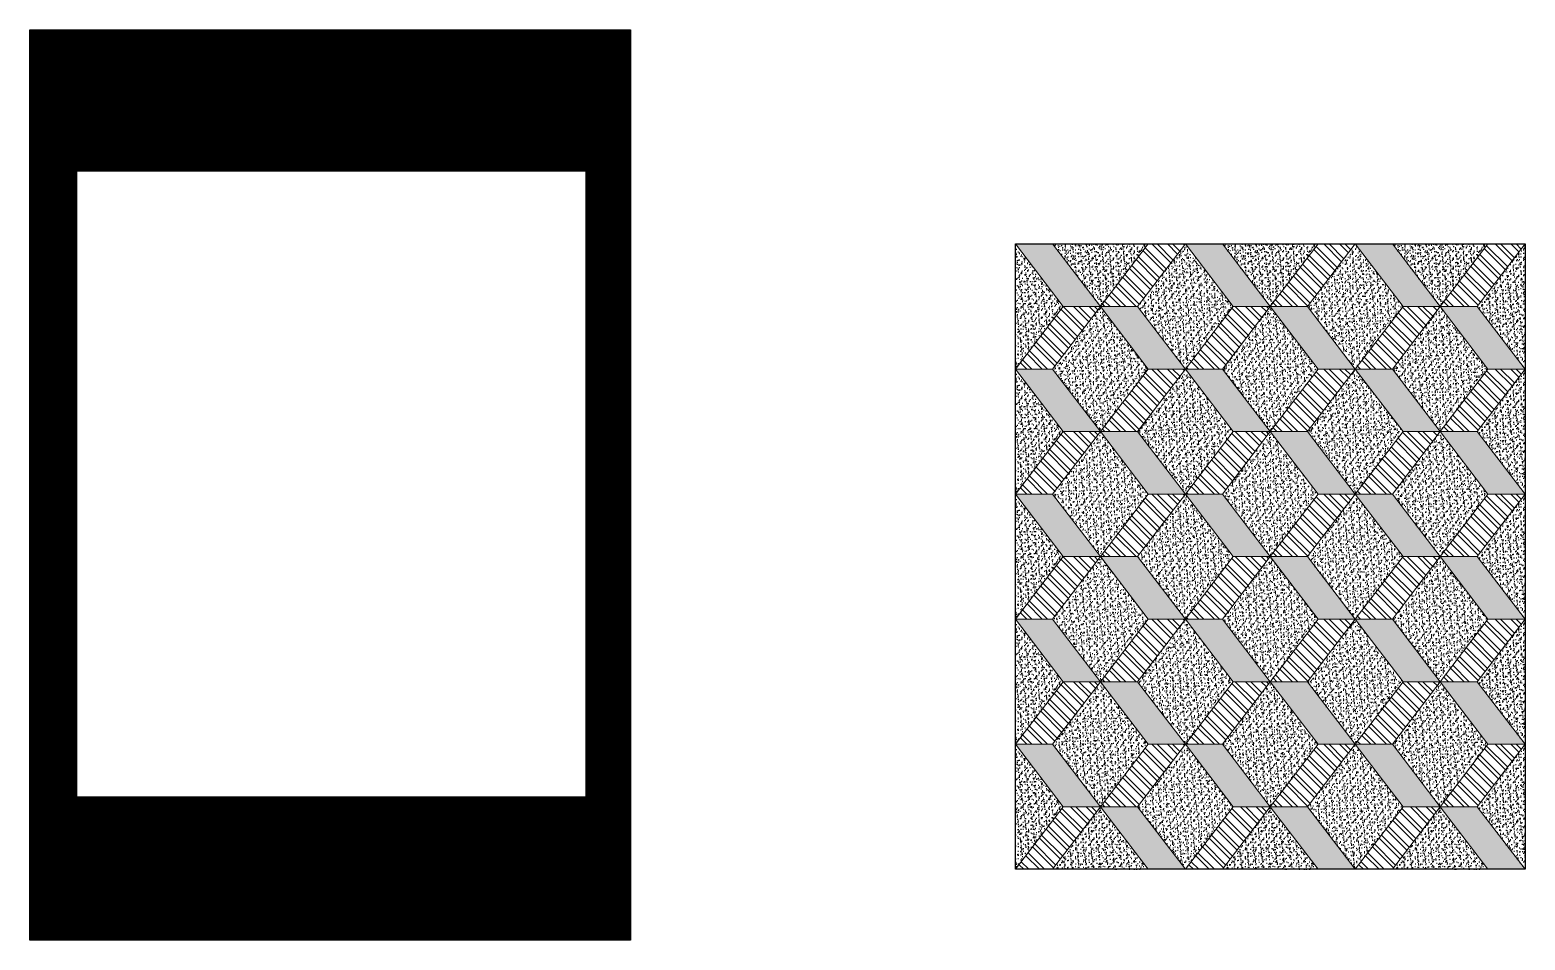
# Model space of a CAD drawing. Header units: inches. Extents: x -109431 to 29005, y -34715 to -1756.
# Drawn here: x -55301 to -54895.4, y -17450 to -17203 of the extents above; entities that cross this region are included whole.
import ezdxf

# ---------------------------------------------------------------- set-up
doc = ezdxf.new("R2010")
doc.units = ezdxf.units.IN
doc.header["$LTSCALE"] = 0.05
doc.header["$MEASUREMENT"] = 0
doc.layers.add('Flooring Layout', color=7, linetype='Continuous')
doc.layers.add('hatchscreen60', color=7, linetype='Continuous')
doc.layers.add('FURNITURE', color=1, linetype='Continuous', lineweight=18)

# ---------------------------------------------------------------- blocks, each defined once
blk = doc.blocks.new('3D2')
at = {"layer": 'hatchscreen60', "ltscale": 50, "true_color": 0x333333}
h = blk.add_hatch(dxfattribs=at)
h.set_pattern_fill('AR-SAND', color=250, scale=0.75)
h.set_pattern_definition([(37.5, (0, 0), (-0.047245019, 1.445117827), [0, -1.14, 0, -1.275, 0, -1.21875]), (7.5, (0, 0), (1.32733253, 2.11660955), [0, -0.615, 0, -1.0275, 0, -0.39375]), (327.5, (-0.9225, 0), (2.335606396, 0.00424429), [0, -0.375, 0, -1.35, 0, -1.7625]), (317.5, (-0.9225, 0), (2.25459495, 0.65825667), [0, -0.1875, 0, -0.885, 0, -1.0125])])
h.paths.add_polyline_path([(-47810.92, -20693.77), (-47827.89, -20680.8), (-47844.86, -20693.77), (-47827.89, -20706.74)])
h = blk.add_hatch(dxfattribs=at)
h.set_pattern_fill('ANSI32', color=250, scale=8)
h.paths.add_polyline_path([(-47827.89, -20706.74), (-47844.86, -20693.77), (-47844.86, -20703.84), (-47827.89, -20716.81)])
h = blk.add_hatch(color=250, dxfattribs=at)
h.dxf.hatch_style = 1
h.paths.add_polyline_path([(-47810.92, -20703.84), (-47810.92, -20693.77), (-47827.89, -20706.74), (-47827.89, -20716.81)])
at = {"layer": 'FURNITURE', "ltscale": 50}
for p, q in [((-47844.86, -20693.77), (-47844.86, -20703.84)), ((-47810.92, -20693.77), (-47810.92, -20703.84)), ((-47827.89, -20706.74), (-47827.89, -20716.81))]:
    blk.add_line(p, q, dxfattribs=at)
blk.add_lwpolyline([(-47844.86, -20693.77), (-47827.89, -20680.8), (-47810.92, -20693.77), (-47827.89, -20706.74)], close=True, dxfattribs=at)
blk.add_lwpolyline([(-47810.92, -20703.84), (-47827.89, -20716.81), (-47844.86, -20703.84)], dxfattribs=at)

msp = doc.modelspace()

# ---------------------------------------------------------------- hatches: boundary and pattern name
at = {"layer": 'hatchscreen60', "ltscale": 50, "true_color": 0x333333}
h = msp.add_hatch(dxfattribs=at)
h.set_pattern_fill('ANSI31', color=250)
h.paths.add_polyline_path([(-55138.0767, -17203.04371), (-55301.04276, -17203.04371), (-55301.04276, -17450.04371), (-55138.0767, -17450.04371)])
h.paths.add_polyline_path([(-55288.40928, -17411.12559), (-55288.40928, -17241.42298), (-55150.17393, -17241.42298), (-55150.17393, -17411.12559)], flags=16)
h = msp.add_hatch(color=250, dxfattribs=at)
h.dxf.hatch_style = 1
h.paths.add_polyline_path([(-55023.59974, -17261.13117), (-55033.66878, -17261.13117), (-55020.69822, -17278.10173), (-55010.62917, -17278.10173)])
h = msp.add_hatch(dxfattribs=at)
h.set_pattern_fill('AR-SAND', color=250, scale=0.75, angle=-90)
h.set_pattern_definition([(307.5, (-34339.9006, -65105.9889), (1.445117827, 0.047245019), [0, -1.14, 0, -1.275, 0, -1.21875]), (277.5, (-34339.9006, -65105.989), (2.11660955, -1.32733253), [0, -0.615, 0, -1.0275, 0, -0.39375]), (237.5, (-34339.9006, -65105.0664), (0.00424429, -2.335606396), [0, -0.375, 0, -1.35, 0, -1.7625]), (227.5, (-34339.9006, -65105.0664), (0.65825667, -2.25459495), [0, -0.1875, 0, -0.885, 0, -1.0125])])
h.paths.add_polyline_path([(-55033.66878, -17295.07229), (-55020.69822, -17278.10173), (-55033.66878, -17261.13117), (-55033.66878, -17278.10173)])
h = msp.add_hatch(dxfattribs=at)
h.set_pattern_fill('AR-SAND', color=250, scale=0.75, angle=-90)
h.set_pattern_definition([(307.5, (-34316.861, -65089.0183), (1.445117827, 0.047245019), [0, -1.14, 0, -1.275, 0, -1.21875]), (277.5, (-34316.861, -65089.0183), (2.11660955, -1.32733253), [0, -0.615, 0, -1.0275, 0, -0.39375]), (237.5, (-34316.861, -65088.0958), (0.00424429, -2.335606396), [0, -0.375, 0, -1.35, 0, -1.7625]), (227.5, (-34316.861, -65088.0958), (0.65825667, -2.25459495), [0, -0.1875, 0, -0.885, 0, -1.0125])])
h.paths.add_polyline_path([(-55010.62917, -17278.10173), (-54997.65861, -17261.13117), (-55010.62917, -17261.13117), (-55023.59974, -17261.13117)])
h = msp.add_hatch(color=250, dxfattribs=at)
h.dxf.hatch_style = 1
h.paths.add_polyline_path([(-54977.52052, -17261.13117), (-54987.58957, -17261.13117), (-54974.619, -17278.10173), (-54964.54996, -17278.10173)])
h = msp.add_hatch(dxfattribs=at)
h.set_pattern_fill('AR-SAND', color=250, scale=0.75, angle=-90)
h.set_pattern_definition([(307.5, (-34270.7817, -65089.0183), (1.445117827, 0.047245019), [0, -1.14, 0, -1.275, 0, -1.21875]), (277.5, (-34270.7817, -65089.0183), (2.11660955, -1.32733253), [0, -0.615, 0, -1.0275, 0, -0.39375]), (237.5, (-34270.7817, -65088.0958), (0.00424429, -2.335606396), [0, -0.375, 0, -1.35, 0, -1.7625]), (227.5, (-34270.7817, -65088.0958), (0.65825667, -2.25459495), [0, -0.1875, 0, -0.885, 0, -1.0125])])
h.paths.add_polyline_path([(-54964.54996, -17278.10173), (-54951.5794, -17261.13117), (-54964.54996, -17261.13117), (-54977.52052, -17261.13117)])
h = msp.add_hatch(color=250, dxfattribs=at)
h.dxf.hatch_style = 1
h.paths.add_polyline_path([(-54931.44131, -17261.13117), (-54941.51035, -17261.13117), (-54928.53979, -17278.10173), (-54918.47074, -17278.10173)])
h = msp.add_hatch(dxfattribs=at)
h.set_pattern_fill('AR-SAND', color=250, scale=0.75, angle=-90)
h.set_pattern_definition([(307.5, (-34224.7025, -65089.0183), (1.445117827, 0.047245019), [0, -1.14, 0, -1.275, 0, -1.21875]), (277.5, (-34224.7025, -65089.0183), (2.11660955, -1.32733253), [0, -0.615, 0, -1.0275, 0, -0.39375]), (237.5, (-34224.7025, -65088.0958), (0.00424429, -2.335606396), [0, -0.375, 0, -1.35, 0, -1.7625]), (227.5, (-34224.7025, -65088.0958), (0.65825667, -2.25459495), [0, -0.1875, 0, -0.885, 0, -1.0125])])
h.paths.add_polyline_path([(-54918.47074, -17278.10173), (-54905.50018, -17261.13117), (-54918.47074, -17261.13117), (-54931.44131, -17261.13117)])
h = msp.add_hatch(dxfattribs=at)
h.set_pattern_fill('ANSI32', color=250, scale=8, angle=-90)
h.set_pattern_definition([(315, (-34201.663, -65105.989), (2.12132034, 2.12132034), []), (315, (-34201.663, -65107.403), (2.12132034, 2.12132034), [])])
h.paths.add_polyline_path([(-54918.47074, -17278.10173), (-54908.4017, -17278.10173), (-54895.43114, -17261.13117), (-54905.50018, -17261.13117)])
h = msp.add_hatch(dxfattribs=at)
h.set_pattern_fill('AR-SAND', color=250, scale=0.75, angle=-90)
h.set_pattern_definition([(307.5, (-34201.6629, -65105.9889), (1.445117827, 0.047245019), [0, -1.14, 0, -1.275, 0, -1.21875]), (277.5, (-34201.663, -65105.989), (2.11660955, -1.32733253), [0, -0.615, 0, -1.0275, 0, -0.39375]), (237.5, (-34201.6629, -65105.0664), (0.00424429, -2.335606396), [0, -0.375, 0, -1.35, 0, -1.7625]), (227.5, (-34201.663, -65105.0664), (0.65825667, -2.25459495), [0, -0.1875, 0, -0.885, 0, -1.0125])])
h.paths.add_polyline_path([(-54895.43114, -17295.07229), (-54895.43114, -17278.10173), (-54895.43114, -17261.13117), (-54908.4017, -17278.10173)])
h = msp.add_hatch(color=250, dxfattribs=at)
h.dxf.hatch_style = 1
h.paths.add_polyline_path([(-54908.4017, -17278.10173), (-54918.47074, -17278.10173), (-54905.50018, -17295.07229), (-54895.43114, -17295.07229)])
h = msp.add_hatch(dxfattribs=at)
h.set_pattern_fill('AR-SAND', color=250, scale=0.75, angle=-90)
h.set_pattern_definition([(307.5, (-34339.9006, -65139.93), (1.445117827, 0.047245019), [0, -1.14, 0, -1.275, 0, -1.21875]), (277.5, (-34339.9006, -65139.93), (2.11660955, -1.32733253), [0, -0.615, 0, -1.0275, 0, -0.39375]), (237.5, (-34339.9006, -65139.0075), (0.00424429, -2.335606396), [0, -0.375, 0, -1.35, 0, -1.7625]), (227.5, (-34339.9006, -65139.0075), (0.65825667, -2.25459495), [0, -0.1875, 0, -0.885, 0, -1.0125])])
h.paths.add_polyline_path([(-55033.66878, -17329.01342), (-55020.69822, -17312.04285), (-55033.66878, -17295.07229), (-55033.66878, -17312.04285)])
h = msp.add_hatch(dxfattribs=at)
h.set_pattern_fill('ANSI32', color=250, scale=8, angle=-90)
h.set_pattern_definition([(315, (-34201.663, -65139.93), (2.12132034, 2.12132034), []), (315, (-34201.663, -65141.3443), (2.12132034, 2.12132034), [])])
h.paths.add_polyline_path([(-54918.47074, -17312.04285), (-54908.4017, -17312.04285), (-54895.43114, -17295.07229), (-54905.50018, -17295.07229)])
h = msp.add_hatch(dxfattribs=at)
h.set_pattern_fill('AR-SAND', color=250, scale=0.75, angle=-90)
h.set_pattern_definition([(307.5, (-34201.6629, -65139.93), (1.445117827, 0.047245019), [0, -1.14, 0, -1.275, 0, -1.21875]), (277.5, (-34201.663, -65139.93), (2.11660955, -1.32733253), [0, -0.615, 0, -1.0275, 0, -0.39375]), (237.5, (-34201.6629, -65139.0075), (0.00424429, -2.335606396), [0, -0.375, 0, -1.35, 0, -1.7625]), (227.5, (-34201.663, -65139.0075), (0.65825667, -2.25459495), [0, -0.1875, 0, -0.885, 0, -1.0125])])
h.paths.add_polyline_path([(-54895.43114, -17329.01342), (-54895.43114, -17312.04285), (-54895.43114, -17295.07229), (-54908.4017, -17312.04285)])
h = msp.add_hatch(color=250, dxfattribs=at)
h.dxf.hatch_style = 1
h.paths.add_polyline_path([(-54908.4017, -17312.04285), (-54918.47074, -17312.04285), (-54905.50018, -17329.01342), (-54895.43114, -17329.01342)])
h = msp.add_hatch(dxfattribs=at)
h.set_pattern_fill('AR-SAND', color=250, scale=0.75, angle=-90)
h.set_pattern_definition([(307.5, (-34339.9006, -65173.8712), (1.445117827, 0.047245019), [0, -1.14, 0, -1.275, 0, -1.21875]), (277.5, (-34339.9006, -65173.8712), (2.11660955, -1.32733253), [0, -0.615, 0, -1.0275, 0, -0.39375]), (237.5, (-34339.9006, -65172.9487), (0.00424429, -2.335606396), [0, -0.375, 0, -1.35, 0, -1.7625]), (227.5, (-34339.9006, -65172.9487), (0.65825667, -2.25459495), [0, -0.1875, 0, -0.885, 0, -1.0125])])
h.paths.add_polyline_path([(-55033.66878, -17362.95454), (-55020.69822, -17345.98398), (-55033.66878, -17329.01342), (-55033.66878, -17345.98398)])
h = msp.add_hatch(dxfattribs=at)
h.set_pattern_fill('ANSI32', color=250, scale=8, angle=-90)
h.set_pattern_definition([(315, (-34201.663, -65173.8712), (2.12132034, 2.12132034), []), (315, (-34201.663, -65175.2854), (2.12132034, 2.12132034), [])])
h.paths.add_polyline_path([(-54918.47074, -17345.98398), (-54908.4017, -17345.98398), (-54895.43114, -17329.01342), (-54905.50018, -17329.01342)])
h = msp.add_hatch(dxfattribs=at)
h.set_pattern_fill('AR-SAND', color=250, scale=0.75, angle=-90)
h.set_pattern_definition([(307.5, (-34201.6629, -65173.8712), (1.445117827, 0.047245019), [0, -1.14, 0, -1.275, 0, -1.21875]), (277.5, (-34201.663, -65173.8712), (2.11660955, -1.32733253), [0, -0.615, 0, -1.0275, 0, -0.39375]), (237.5, (-34201.6629, -65172.9487), (0.00424429, -2.335606396), [0, -0.375, 0, -1.35, 0, -1.7625]), (227.5, (-34201.663, -65172.9487), (0.65825667, -2.25459495), [0, -0.1875, 0, -0.885, 0, -1.0125])])
h.paths.add_polyline_path([(-54895.43114, -17362.95454), (-54895.43114, -17345.98398), (-54895.43114, -17329.01342), (-54908.4017, -17345.98398)])
h = msp.add_hatch(color=250, dxfattribs=at)
h.dxf.hatch_style = 1
h.paths.add_polyline_path([(-54908.4017, -17345.98398), (-54918.47074, -17345.98398), (-54905.50018, -17362.95454), (-54895.43114, -17362.95454)])
h = msp.add_hatch(dxfattribs=at)
h.set_pattern_fill('AR-SAND', color=250, scale=0.75, angle=-90)
h.set_pattern_definition([(307.5, (-34339.9006, -65207.8123), (1.445117827, 0.047245019), [0, -1.14, 0, -1.275, 0, -1.21875]), (277.5, (-34339.9006, -65207.8123), (2.11660955, -1.32733253), [0, -0.615, 0, -1.0275, 0, -0.39375]), (237.5, (-34339.9006, -65206.8898), (0.00424429, -2.335606396), [0, -0.375, 0, -1.35, 0, -1.7625]), (227.5, (-34339.9006, -65206.8898), (0.65825667, -2.25459495), [0, -0.1875, 0, -0.885, 0, -1.0125])])
h.paths.add_polyline_path([(-55033.66878, -17396.89567), (-55020.69822, -17379.9251), (-55033.66878, -17362.95454), (-55033.66878, -17379.9251)])
h = msp.add_hatch(dxfattribs=at)
h.set_pattern_fill('ANSI32', color=250, scale=8, angle=-90)
h.set_pattern_definition([(315, (-34201.663, -65207.8123), (2.12132034, 2.12132034), []), (315, (-34201.663, -65209.2265), (2.12132034, 2.12132034), [])])
h.paths.add_polyline_path([(-54918.47074, -17379.9251), (-54908.4017, -17379.9251), (-54895.43114, -17362.95454), (-54905.50018, -17362.95454)])
h = msp.add_hatch(dxfattribs=at)
h.set_pattern_fill('AR-SAND', color=250, scale=0.75, angle=-90)
h.set_pattern_definition([(307.5, (-34201.6629, -65207.8123), (1.445117827, 0.047245019), [0, -1.14, 0, -1.275, 0, -1.21875]), (277.5, (-34201.663, -65207.8123), (2.11660955, -1.32733253), [0, -0.615, 0, -1.0275, 0, -0.39375]), (237.5, (-34201.6629, -65206.8898), (0.00424429, -2.335606396), [0, -0.375, 0, -1.35, 0, -1.7625]), (227.5, (-34201.663, -65206.8898), (0.65825667, -2.25459495), [0, -0.1875, 0, -0.885, 0, -1.0125])])
h.paths.add_polyline_path([(-54895.43114, -17396.89567), (-54895.43114, -17379.9251), (-54895.43114, -17362.95454), (-54908.4017, -17379.9251)])
h = msp.add_hatch(color=250, dxfattribs=at)
h.dxf.hatch_style = 1
h.paths.add_polyline_path([(-54908.4017, -17379.9251), (-54918.47074, -17379.9251), (-54905.50018, -17396.89567), (-54895.43114, -17396.89567)])
h = msp.add_hatch(dxfattribs=at)
h.set_pattern_fill('AR-SAND', color=250, scale=0.75, angle=-90)
h.set_pattern_definition([(307.5, (-34339.9006, -65241.7534), (1.445117827, 0.047245019), [0, -1.14, 0, -1.275, 0, -1.21875]), (277.5, (-34339.9006, -65241.7534), (2.11660955, -1.32733253), [0, -0.615, 0, -1.0275, 0, -0.39375]), (237.5, (-34339.9006, -65240.8309), (0.00424429, -2.335606396), [0, -0.375, 0, -1.35, 0, -1.7625]), (227.5, (-34339.9006, -65240.831), (0.65825667, -2.25459495), [0, -0.1875, 0, -0.885, 0, -1.0125])])
h.paths.add_polyline_path([(-55033.66878, -17430.83679), (-55020.69822, -17413.86623), (-55033.66878, -17396.89567), (-55033.66878, -17413.86623)])
h = msp.add_hatch(dxfattribs=at)
h.set_pattern_fill('ANSI32', color=250, scale=8, angle=-90)
h.set_pattern_definition([(315, (-34201.663, -65241.7534), (2.12132034, 2.12132034), []), (315, (-34201.663, -65243.1676), (2.12132034, 2.12132034), [])])
h.paths.add_polyline_path([(-54918.47074, -17413.86623), (-54908.4017, -17413.86623), (-54895.43114, -17396.89567), (-54905.50018, -17396.89567)])
h = msp.add_hatch(dxfattribs=at)
h.set_pattern_fill('AR-SAND', color=250, scale=0.75, angle=-90)
h.set_pattern_definition([(307.5, (-34201.6629, -65241.7534), (1.445117827, 0.047245019), [0, -1.14, 0, -1.275, 0, -1.21875]), (277.5, (-34201.663, -65241.7534), (2.11660955, -1.32733253), [0, -0.615, 0, -1.0275, 0, -0.39375]), (237.5, (-34201.6629, -65240.8309), (0.00424429, -2.335606396), [0, -0.375, 0, -1.35, 0, -1.7625]), (227.5, (-34201.663, -65240.831), (0.65825667, -2.25459495), [0, -0.1875, 0, -0.885, 0, -1.0125])])
h.paths.add_polyline_path([(-54895.43114, -17430.83679), (-54895.43114, -17413.86623), (-54895.43114, -17396.89567), (-54908.4017, -17413.86623)])
h = msp.add_hatch(dxfattribs=at)
h.set_pattern_fill('ANSI32', color=250, scale=8, angle=-90)
h.set_pattern_definition([(315, (-34316.861, -65258.724), (2.12132034, 2.12132034), []), (315, (-34316.861, -65260.1382), (2.12132034, 2.12132034), [])])
h.paths.add_polyline_path([(-55033.66878, -17430.83679), (-55023.59974, -17430.83679), (-55010.62917, -17413.86623), (-55020.69822, -17413.86623)])
h = msp.add_hatch(dxfattribs=at)
h.set_pattern_fill('AR-SAND', color=250, scale=0.75, angle=-90)
h.set_pattern_definition([(307.5, (-34316.861, -65258.724), (1.445117827, 0.047245019), [0, -1.14, 0, -1.275, 0, -1.21875]), (277.5, (-34316.861, -65258.724), (2.11660955, -1.32733253), [0, -0.615, 0, -1.0275, 0, -0.39375]), (237.5, (-34316.861, -65257.8015), (0.00424429, -2.335606396), [0, -0.375, 0, -1.35, 0, -1.7625]), (227.5, (-34316.861, -65257.8015), (0.65825667, -2.25459495), [0, -0.1875, 0, -0.885, 0, -1.0125])])
h.paths.add_polyline_path([(-54997.65861, -17430.83679), (-55010.62917, -17413.86623), (-55023.59974, -17430.83679)])
h = msp.add_hatch(dxfattribs=at)
h.set_pattern_fill('ANSI32', color=250, scale=8, angle=-90)
h.set_pattern_definition([(315, (-34270.7817, -65258.724), (2.12132034, 2.12132034), []), (315, (-34270.7817, -65260.1382), (2.12132034, 2.12132034), [])])
h.paths.add_polyline_path([(-54987.58957, -17430.83679), (-54977.52052, -17430.83679), (-54964.54996, -17413.86623), (-54974.619, -17413.86623)])
h = msp.add_hatch(dxfattribs=at)
h.set_pattern_fill('AR-SAND', color=250, scale=0.75, angle=-90)
h.set_pattern_definition([(307.5, (-34270.7817, -65258.724), (1.445117827, 0.047245019), [0, -1.14, 0, -1.275, 0, -1.21875]), (277.5, (-34270.7817, -65258.724), (2.11660955, -1.32733253), [0, -0.615, 0, -1.0275, 0, -0.39375]), (237.5, (-34270.7817, -65257.8015), (0.00424429, -2.335606396), [0, -0.375, 0, -1.35, 0, -1.7625]), (227.5, (-34270.7817, -65257.8015), (0.65825667, -2.25459495), [0, -0.1875, 0, -0.885, 0, -1.0125])])
h.paths.add_polyline_path([(-54951.5794, -17430.83679), (-54964.54996, -17413.86623), (-54977.52052, -17430.83679)])
h = msp.add_hatch(dxfattribs=at)
h.set_pattern_fill('ANSI32', color=250, scale=8, angle=-90)
h.set_pattern_definition([(315, (-34224.7025, -65258.724), (2.12132034, 2.12132034), []), (315, (-34224.7025, -65260.1382), (2.12132034, 2.12132034), [])])
h.paths.add_polyline_path([(-54941.51035, -17430.83679), (-54931.44131, -17430.83679), (-54918.47074, -17413.86623), (-54928.53979, -17413.86623)])
h = msp.add_hatch(dxfattribs=at)
h.set_pattern_fill('AR-SAND', color=250, scale=0.75, angle=-90)
h.set_pattern_definition([(307.5, (-34224.7025, -65258.724), (1.445117827, 0.047245019), [0, -1.14, 0, -1.275, 0, -1.21875]), (277.5, (-34224.7025, -65258.724), (2.11660955, -1.32733253), [0, -0.615, 0, -1.0275, 0, -0.39375]), (237.5, (-34224.7025, -65257.8015), (0.00424429, -2.335606396), [0, -0.375, 0, -1.35, 0, -1.7625]), (227.5, (-34224.7025, -65257.8015), (0.65825667, -2.25459495), [0, -0.1875, 0, -0.885, 0, -1.0125])])
h.paths.add_polyline_path([(-54905.50018, -17430.83679), (-54918.47074, -17413.86623), (-54931.44131, -17430.83679)])
h = msp.add_hatch(color=250, dxfattribs=at)
h.dxf.hatch_style = 1
h.paths.add_polyline_path([(-54908.4017, -17413.86623), (-54918.47074, -17413.86623), (-54905.50018, -17430.83679), (-54895.43114, -17430.83679)])
h = msp.add_hatch(color=250, dxfattribs=at)
h.dxf.hatch_style = 1
h.paths.add_polyline_path([(-54908.4017, -17413.86623), (-54918.47074, -17413.86623), (-54905.50018, -17430.83679), (-54895.43114, -17430.83679)])

# ---------------------------------------------------------------- linework, layer by layer
at = {"layer": 'Flooring Layout', "ltscale": 50}
for points in [[(-55301.04276, -17203.04371), (-55138.0767, -17203.04371), (-55138.0767, -17450.04371), (-55301.04276, -17450.04371)], [(-55288.40928, -17411.12559), (-55150.17393, -17411.12559), (-55150.17393, -17241.42298), (-55288.40928, -17241.42298)]]:
    msp.add_lwpolyline(points, close=True, dxfattribs=at)
at = {"layer": 'Flooring Layout', "color": 8, "ltscale": 50}
msp.add_lwpolyline([(-55033.66878, -17261.13117), (-54895.43114, -17261.13117), (-54895.43114, -17430.83679), (-55033.66878, -17430.83679)], close=True, dxfattribs=at)
at = {"layer": 'FURNITURE', "ltscale": 50}
for p, q in [((-55033.66878, -17295.07229), (-55033.66878, -17261.13117)), ((-54895.43114, -17261.13117), (-54905.50018, -17261.13117)), ((-55010.62917, -17278.10173), (-55020.69822, -17278.10173)), ((-54964.54996, -17278.10173), (-54974.619, -17278.10173)), ((-54918.47074, -17278.10173), (-54928.53979, -17278.10173)), ((-54908.4017, -17278.10173), (-54918.47074, -17278.10173)), ((-55033.66878, -17329.01342), (-55033.66878, -17295.07229)), ((-54895.43114, -17295.07229), (-54905.50018, -17295.07229)), ((-54908.4017, -17312.04285), (-54918.47074, -17312.04285)), ((-55033.66878, -17362.95454), (-55033.66878, -17329.01342)), ((-54895.43114, -17329.01342), (-54905.50018, -17329.01342)), ((-54908.4017, -17345.98398), (-54918.47074, -17345.98398)), ((-55033.66878, -17396.89567), (-55033.66878, -17362.95454)), ((-54895.43114, -17362.95454), (-54905.50018, -17362.95454)), ((-54908.4017, -17379.9251), (-54918.47074, -17379.9251)), ((-55033.66878, -17430.83679), (-55033.66878, -17396.89567)), ((-54895.43114, -17396.89567), (-54905.50018, -17396.89567)), ((-55010.62917, -17413.86623), (-55020.69822, -17413.86623)), ((-54964.54996, -17413.86623), (-54974.619, -17413.86623)), ((-54918.47074, -17413.86623), (-54928.53979, -17413.86623)), ((-54908.4017, -17413.86623), (-54918.47074, -17413.86623)), ((-54908.4017, -17413.86623), (-54918.47074, -17413.86623)), ((-55023.59974, -17430.83679), (-55033.66878, -17430.83679)), ((-55033.66878, -17430.83679), (-54997.65861, -17430.83679)), ((-55033.66648, -17430.83378), (-54895.43114, -17430.83378)), ((-54977.52052, -17430.83679), (-54987.58957, -17430.83679)), ((-54987.58957, -17430.83679), (-54951.5794, -17430.83679)), ((-54931.44131, -17430.83679), (-54941.51035, -17430.83679)), ((-54941.51035, -17430.83679), (-54905.50018, -17430.83679)), ((-54895.43114, -17430.83679), (-54905.50018, -17430.83679)), ((-54895.43114, -17430.83679), (-54905.50018, -17430.83679))]:
    msp.add_line(p, q, dxfattribs=at)
for points in [[(-55020.69822, -17278.10173), (-55033.66878, -17261.13117)], [(-55033.66878, -17261.13117), (-55020.69822, -17278.10173), (-55033.66878, -17295.07229)], [(-54997.65861, -17261.13117), (-55010.62917, -17278.10173), (-55023.59974, -17261.13117)], [(-54974.619, -17278.10173), (-54987.58957, -17261.13117)], [(-54951.5794, -17261.13117), (-54964.54996, -17278.10173), (-54977.52052, -17261.13117)], [(-54928.53979, -17278.10173), (-54941.51035, -17261.13117)], [(-54905.50018, -17261.13117), (-54918.47074, -17278.10173), (-54931.44131, -17261.13117)], [(-54895.43114, -17295.07229), (-54908.4017, -17278.10173), (-54895.43114, -17261.13117)], [(-55033.66878, -17295.07229), (-55020.69822, -17312.04285), (-55033.66878, -17329.01342)], [(-54895.43114, -17329.01342), (-54908.4017, -17312.04285), (-54895.43114, -17295.07229)], [(-55033.66878, -17329.01342), (-55020.69822, -17345.98398), (-55033.66878, -17362.95454)], [(-54895.43114, -17362.95454), (-54908.4017, -17345.98398), (-54895.43114, -17329.01342)], [(-55033.66878, -17362.95454), (-55020.69822, -17379.9251), (-55033.66878, -17396.89567)], [(-54895.43114, -17396.89567), (-54908.4017, -17379.9251), (-54895.43114, -17362.95454)], [(-55033.66878, -17396.89567), (-55020.69822, -17413.86623), (-55033.66878, -17430.83679)], [(-54895.43114, -17430.83679), (-54908.4017, -17413.86623), (-54895.43114, -17396.89567)], [(-55033.66878, -17430.83679), (-55020.69822, -17413.86623)], [(-55023.59974, -17430.83679), (-55010.62917, -17413.86623), (-54997.65861, -17430.83679)], [(-54987.58957, -17430.83679), (-54974.619, -17413.86623)], [(-54977.52052, -17430.83679), (-54964.54996, -17413.86623), (-54951.5794, -17430.83679)], [(-54941.51035, -17430.83679), (-54928.53979, -17413.86623)], [(-54931.44131, -17430.83679), (-54918.47074, -17413.86623), (-54905.50018, -17430.83679)]]:
    msp.add_lwpolyline(points, dxfattribs=at)

# ---------------------------------------------------------------- block references
at = {"layer": 'FURNITURE', "rotation": 270}
for p in [(-34293.82135, -65105.98891), (-34247.74214, -65105.98891), (-34316.86096, -65122.95947), (-34270.78174, -65122.95947), (-34224.70253, -65122.95947), (-34293.82135, -65139.93004), (-34247.74214, -65139.93004), (-34316.86096, -65156.9006), (-34270.78174, -65156.9006), (-34224.70253, -65156.9006), (-34293.82135, -65173.87116), (-34247.74214, -65173.87116), (-34316.86096, -65190.84173), (-34270.78174, -65190.84173), (-34224.70253, -65190.84173), (-34293.82135, -65207.81229), (-34247.74214, -65207.81229), (-34316.86096, -65224.78285), (-34270.78174, -65224.78285), (-34224.70253, -65224.78285), (-34293.82135, -65241.75341), (-34247.74214, -65241.75341)]:
    msp.add_blockref('3D2', p, dxfattribs=at)

doc.saveas('drawing.dxf')
